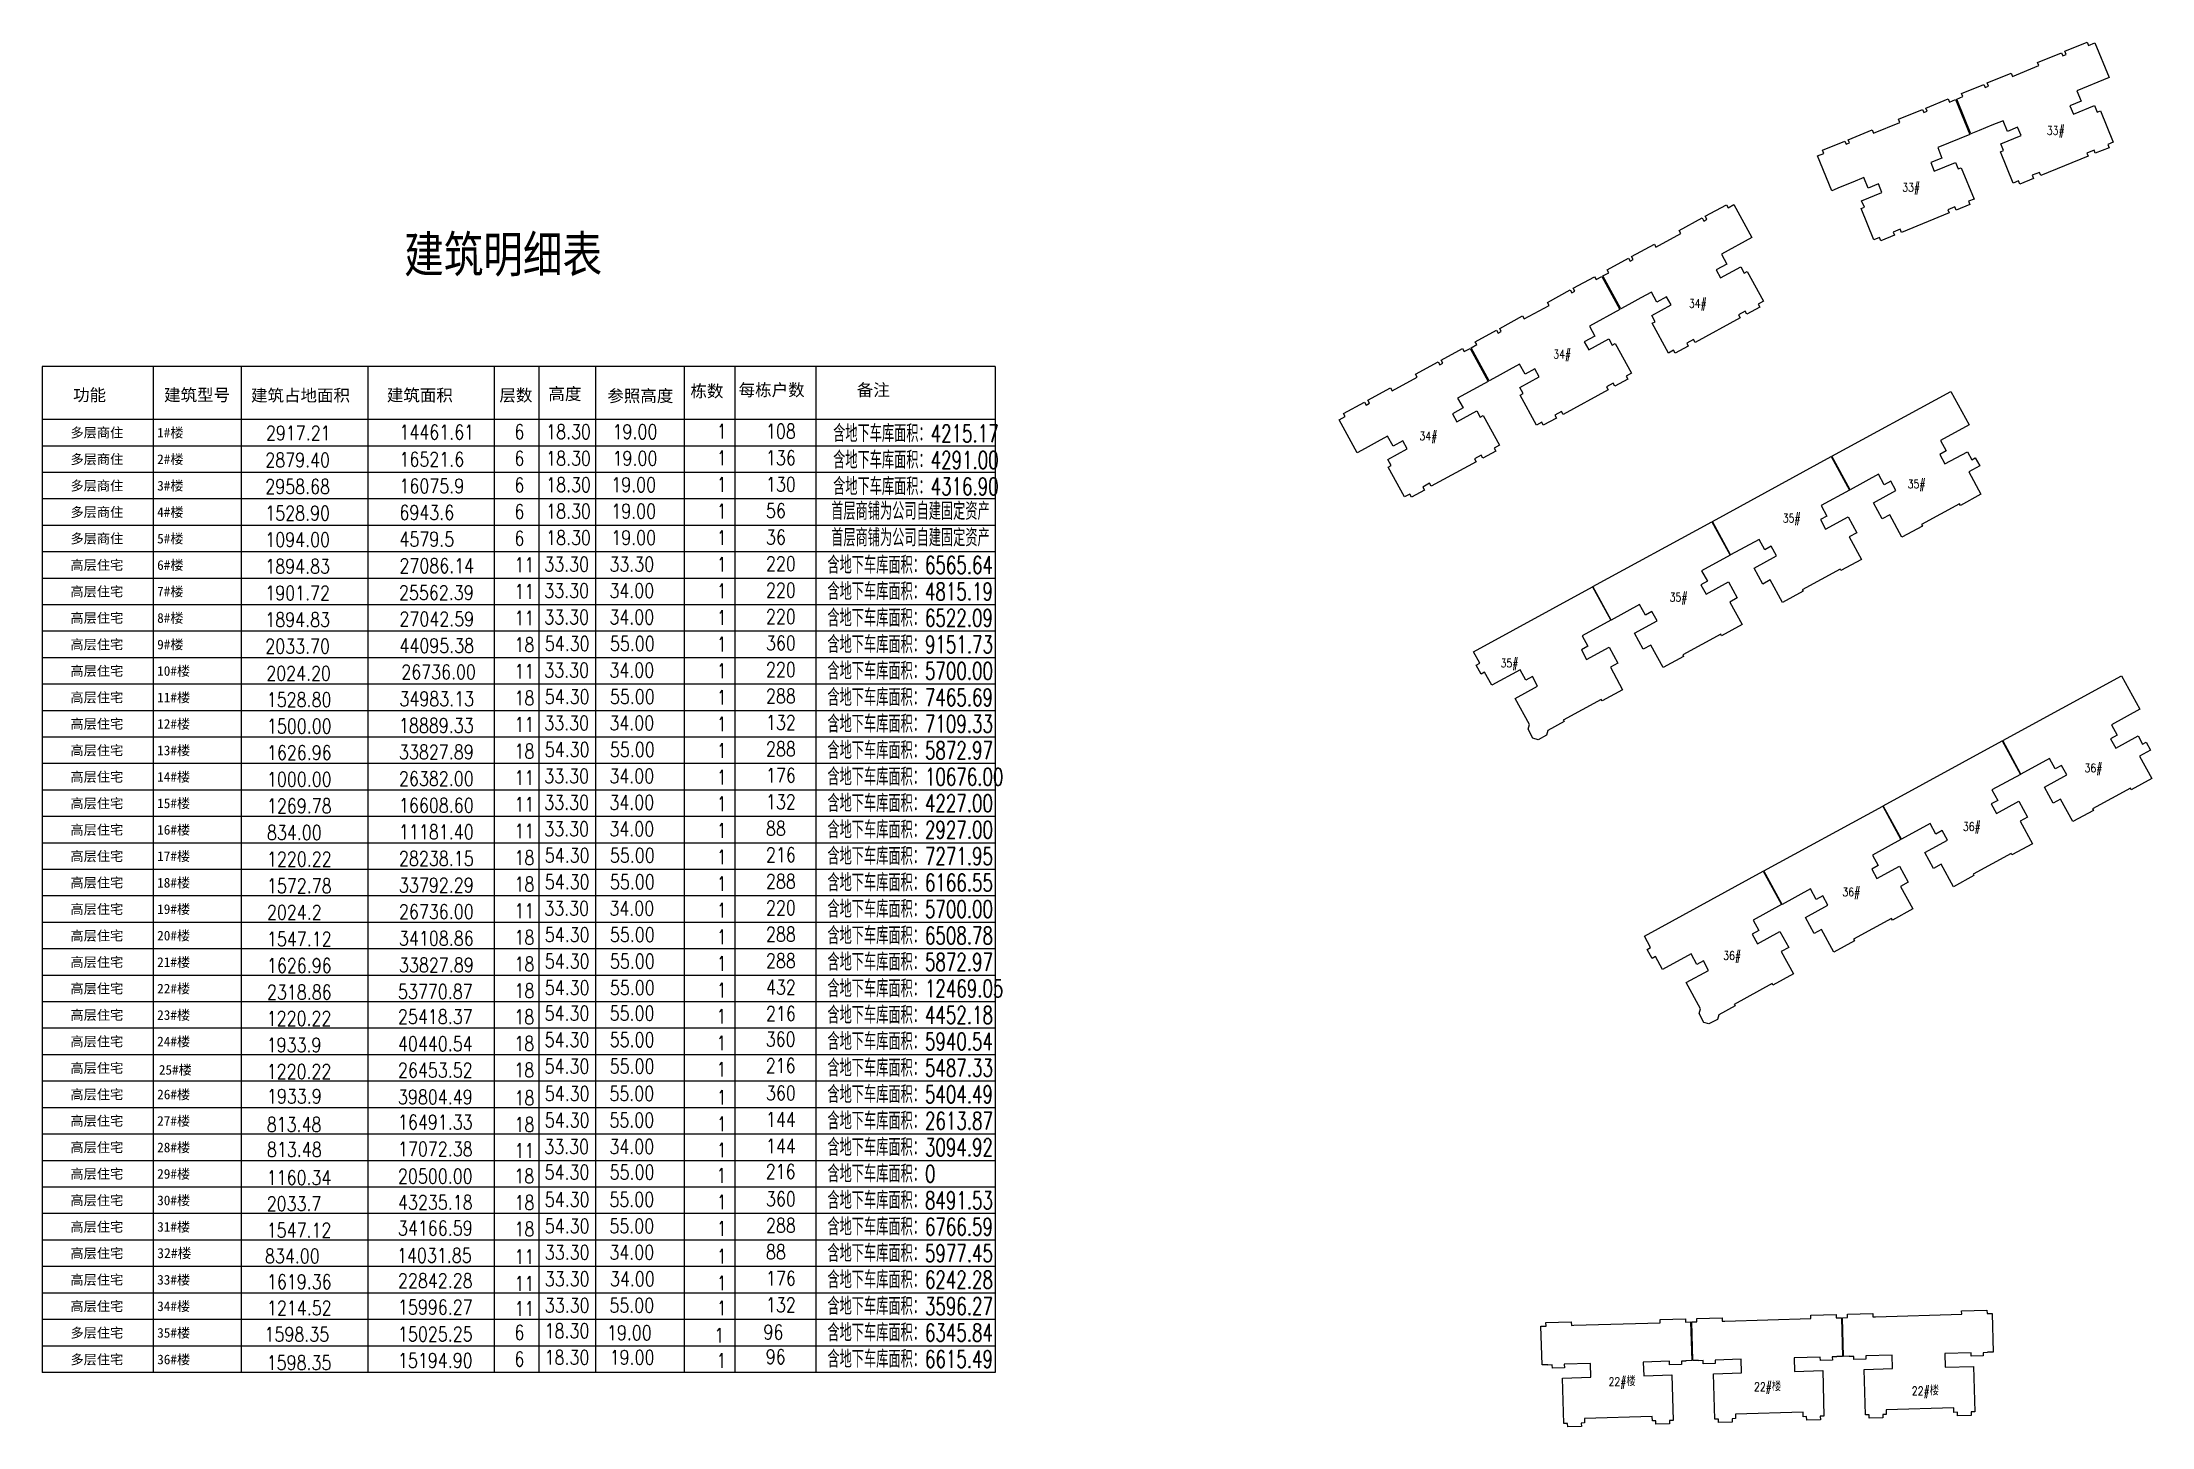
# Model space of a CAD drawing. Header units: inches. Extents: x 20 to 390, y 36 to 280.
import ezdxf

# ---------------------------------------------------------------- set-up
doc = ezdxf.new("R2010")
doc.units = ezdxf.units.IN
doc.header["$MEASUREMENT"] = 0
doc.layers.add('TEXT', color=2, linetype='Continuous', lineweight=25)
doc.layers.add('建筑型号', color=2, linetype='Continuous', lineweight=18)
doc.layers.add('外墙', color=42, linetype='Continuous')
doc.styles.add('-黑体', font='simhei.ttf', dxfattribs={"width": 0.8})
doc.styles.add('_HZTXT', font='txt.shx', dxfattribs={"width": 0.8, "bigfont": 'hztxt.shx'})
doc.styles.add('HZ', font='simplex.shx', dxfattribs={"width": 0.7, "bigfont": 'hztxt.shx'})
doc.styles.add('ST', font='', dxfattribs={"width": 0.8})
doc.styles.get('ST').set_extended_font_data('SimSun')

msp = doc.modelspace()

# ---------------------------------------------------------------- linework, layer by layer
at = {"layer": 'TEXT', "color": 123}
for p, q in [((187.23, 222.74), (19.85, 222.74)), ((19.85, 222.74), (19.85, 46.02)), ((39.34, 222.74), (39.34, 46.02)), ((54.82, 222.74), (54.82, 46.02)), ((77.04, 222.74), (77.04, 46.02)), ((99.26, 222.74), (99.26, 46.02)), ((107.09, 222.74), (107.09, 46.02)), ((117.05, 222.74), (117.05, 46.02)), ((132.6, 222.74), (132.6, 46.02)), ((141.51, 222.74), (141.51, 46.02)), ((155.74, 222.74), (155.74, 46.02)), ((187.23, 222.74), (187.23, 46.02)), ((187.23, 213.43), (19.85, 213.43)), ((187.23, 213.43), (19.85, 213.43)), ((187.23, 208.77), (19.85, 208.77)), ((187.23, 208.77), (19.85, 208.77)), ((187.23, 204.12), (19.85, 204.12)), ((187.23, 199.47), (19.85, 199.47)), ((187.23, 199.47), (19.85, 199.47)), ((187.23, 194.82), (19.85, 194.82)), ((187.23, 194.82), (19.85, 194.82)), ((187.23, 190.17), (19.85, 190.17)), ((187.23, 190.17), (19.85, 190.17)), ((187.23, 185.52), (19.85, 185.52)), ((187.23, 180.88), (19.85, 180.88)), ((187.23, 176.23), (19.85, 176.23)), ((187.23, 171.56), (19.85, 171.56)), ((187.23, 171.56), (19.85, 171.56)), ((187.23, 171.56), (19.85, 171.56)), ((187.23, 166.91), (19.85, 166.91)), ((187.23, 162.27), (19.85, 162.27)), ((187.23, 157.62), (19.85, 157.62)), ((187.23, 152.97), (19.85, 152.97)), ((187.23, 148.32), (19.85, 148.32)), ((187.23, 143.67), (19.85, 143.67)), ((187.23, 139.02), (19.85, 139.02)), ((187.23, 134.37), (19.85, 134.37)), ((187.23, 129.72), (19.85, 129.72)), ((187.23, 129.72), (19.85, 129.72)), ((187.23, 129.72), (19.85, 129.72)), ((187.23, 125.08), (19.85, 125.08)), ((187.23, 125.07), (19.85, 125.07)), ((187.23, 120.42), (19.85, 120.42)), ((187.23, 115.77), (19.85, 115.77)), ((187.23, 115.77), (19.85, 115.77)), ((187.23, 115.77), (19.85, 115.77)), ((187.23, 115.77), (19.85, 115.77)), ((187.23, 115.77), (19.85, 115.77)), ((187.23, 111.12), (19.85, 111.12)), ((187.23, 106.47), (19.85, 106.47)), ((187.23, 101.82), (19.85, 101.82)), ((187.23, 97.17), (19.85, 97.17)), ((187.23, 92.53), (19.85, 92.53)), ((187.23, 87.86), (19.85, 87.86)), ((187.23, 87.86), (19.85, 87.86)), ((187.23, 83.21), (19.85, 83.21)), ((187.23, 78.56), (19.85, 78.56)), ((187.23, 73.92), (19.85, 73.92)), ((187.23, 73.92), (19.85, 73.92)), ((187.23, 69.27), (19.85, 69.27)), ((187.23, 64.62), (19.85, 64.62)), ((187.23, 59.97), (19.85, 59.97)), ((187.23, 55.29), (19.85, 55.29)), ((187.23, 50.62), (19.85, 50.62)), ((187.23, 46.02), (19.85, 46.02)), ((187.23, 46.02), (19.85, 46.02))]:
    msp.add_line(p, q, dxfattribs=at)
at = {"layer": '外墙', "color": 2, "ltscale": 0.1}
for points in [[(356.17, 269.71), (357.26, 270.15), (357.03, 270.7), (360.96, 272.31), (361.19, 271.75), (361.77, 271.99), (361.54, 272.55), (365.76, 274.27), (365.98, 273.71), (370.61, 275.6), (370.38, 276.15), (374.6, 277.87), (374.82, 277.32), (375.4, 277.55), (375.18, 278.11), (379.11, 279.71), (379.34, 279.16), (380.43, 279.6), (382.92, 273.49), (377.27, 271.19), (378.03, 269.34), (376.06, 268.53), (376.66, 267.05), (380.39, 268.57), (380.86, 267.41), (381.42, 267.64), (383.67, 262.13), (382.69, 261.74), (382.92, 261.18), (380.51, 260.2), (380.29, 260.75), (379.04, 260.24), (379.26, 259.69), (370.93, 256.29), (370.7, 256.84), (369.45, 256.33), (369.68, 255.78), (367.27, 254.8), (367.05, 255.35), (366.07, 254.95), (363.83, 260.46), (364.38, 260.69), (363.91, 261.85), (367.47, 263.3), (366.87, 264.78), (365.06, 264.05), (364.31, 265.9), (362.36, 265.11), (360.14, 264.2), (358.66, 263.59)], [(339.47, 251.87), (343.03, 253.33), (342.43, 254.81), (340.62, 254.07), (339.86, 255.93), (337.92, 255.13), (335.7, 254.23), (334.22, 253.62), (331.72, 259.73), (332.81, 260.18), (332.58, 260.73), (336.52, 262.34), (336.75, 261.78), (337.33, 262.02), (337.1, 262.57), (341.31, 264.29), (341.54, 263.74), (346.17, 265.63), (345.94, 266.18), (350.15, 267.9), (350.38, 267.34), (350.96, 267.58), (350.73, 268.14), (354.67, 269.74), (354.89, 269.19), (355.98, 269.63), (358.48, 263.52), (352.83, 261.21), (353.58, 259.36), (351.62, 258.56), (352.22, 257.08), (355.95, 258.6), (356.42, 257.44), (356.97, 257.67), (359.22, 252.16), (358.25, 251.76), (358.48, 251.21), (356.07, 250.22), (355.84, 250.78), (354.59, 250.27), (354.82, 249.71), (346.49, 246.31), (346.26, 246.87), (345.01, 246.36), (345.24, 245.81), (342.83, 244.82), (342.6, 245.38), (341.63, 244.98), (339.38, 250.49), (339.94, 250.72)], [(313.93, 239.71), (314.69, 238.31), (318.23, 240.23), (318.83, 239.14), (319.35, 239.42), (322.2, 234.2), (321.28, 233.7), (321.57, 233.17), (319.28, 231.93), (319, 232.45), (317.81, 231.81), (318.1, 231.28), (310.2, 226.97), (309.91, 227.5), (308.73, 226.85), (309.01, 226.33), (306.73, 225.08), (306.44, 225.61), (305.52, 225.1), (302.67, 230.33), (303.2, 230.61), (302.6, 231.71), (305.98, 233.56), (305.21, 234.96), (303.5, 234.03), (302.54, 235.78), (300.7, 234.78), (298.59, 233.63), (297.19, 232.86), (294.03, 238.66), (295.06, 239.22), (294.77, 239.74), (298.5, 241.78), (298.79, 241.25), (299.34, 241.55), (299.05, 242.08), (303.05, 244.26), (303.34, 243.73), (307.72, 246.13), (307.44, 246.65), (311.43, 248.83), (311.72, 248.3), (312.27, 248.6), (311.98, 249.13), (315.71, 251.16), (316, 250.64), (317.03, 251.2), (320.19, 245.41), (314.84, 242.49), (315.79, 240.73)], [(293.85, 238.56), (297.01, 232.77), (291.66, 229.85), (292.62, 228.09), (290.75, 227.07), (291.52, 225.67), (295.05, 227.59), (295.65, 226.5), (296.18, 226.78), (299.02, 221.56), (298.1, 221.06), (298.39, 220.53), (296.11, 219.29), (295.82, 219.81), (294.63, 219.17), (294.92, 218.64), (287.02, 214.33), (286.73, 214.86), (285.55, 214.21), (285.84, 213.69), (283.55, 212.44), (283.27, 212.97), (282.34, 212.46), (279.5, 217.69), (280.02, 217.97), (279.42, 219.07), (282.8, 220.91), (282.04, 222.32), (280.33, 221.39), (279.37, 223.14), (277.52, 222.14), (275.42, 220.99), (274.01, 220.22), (270.85, 226.02), (271.88, 226.58), (271.6, 227.1), (275.33, 229.14), (275.62, 228.61), (276.16, 228.91), (275.88, 229.44), (279.87, 231.62), (280.16, 231.09), (284.55, 233.48), (284.26, 234.01), (288.26, 236.19), (288.54, 235.66), (289.09, 235.96), (288.8, 236.49), (292.54, 238.52), (292.82, 238)], [(275.21, 207.89), (272.93, 206.65), (272.64, 207.17), (271.46, 206.53), (271.75, 206), (263.84, 201.69), (263.56, 202.22), (262.37, 201.57), (262.66, 201.04), (260.38, 199.8), (260.09, 200.33), (259.17, 199.82), (256.32, 205.05), (256.84, 205.33), (256.25, 206.43), (259.63, 208.27), (258.86, 209.68), (257.15, 208.75), (256.19, 210.5), (254.35, 209.5), (252.24, 208.35), (250.84, 207.58), (247.68, 213.37), (248.71, 213.94), (248.42, 214.46), (252.15, 216.5), (252.44, 215.97), (252.99, 216.27), (252.7, 216.8), (256.69, 218.98), (256.98, 218.45), (261.37, 220.84), (261.08, 221.37), (265.08, 223.55), (265.37, 223.02), (265.91, 223.32), (265.63, 223.85), (269.36, 225.88), (269.65, 225.36), (270.68, 225.92), (273.84, 220.13), (268.48, 217.2), (269.44, 215.45), (267.57, 214.43), (268.34, 213.03), (271.87, 214.95), (272.47, 213.86), (273, 214.14), (275.85, 208.92), (274.93, 208.42)], [(334.23, 206.97), (355.12, 218.36), (358.33, 212.48), (353.33, 209.75), (354.33, 207.91), (353.19, 207.29), (354.1, 205.62), (358.05, 207.77), (358.82, 206.37), (359.43, 206.7), (360.2, 205.3), (358.27, 204.24), (360.42, 200.29), (356.82, 198.33), (356.68, 198.59), (350, 194.96), (350.15, 194.69), (346.55, 192.73), (344.39, 196.68), (343.08, 195.96), (341.55, 198.77), (345.5, 200.93), (344.59, 202.59), (343.44, 201.97), (342.44, 203.81), (337.44, 201.09)], [(313.24, 195.52), (334.14, 206.92), (337.35, 201.04), (332.34, 198.31), (333.35, 196.46), (332.21, 195.84), (333.12, 194.17), (337.07, 196.33), (338.6, 193.52), (337.28, 192.8), (339.44, 188.85), (335.84, 186.89), (335.69, 187.15), (329.02, 183.51), (329.17, 183.25), (325.57, 181.29), (323.41, 185.24), (322.1, 184.52), (320.56, 187.33), (324.51, 189.48), (323.6, 191.15), (322.46, 190.53), (321.46, 192.37), (316.45, 189.64)], [(292.26, 184.08), (313.16, 195.48), (316.37, 189.59), (311.36, 186.86), (312.37, 185.02), (311.23, 184.4), (312.13, 182.73), (316.09, 184.89), (317.62, 182.08), (316.3, 181.36), (318.46, 177.41), (314.86, 175.44), (314.71, 175.71), (308.04, 172.07), (308.18, 171.81), (304.58, 169.84), (302.43, 173.79), (301.11, 173.07), (299.58, 175.88), (303.53, 178.04), (302.62, 179.71), (301.48, 179.08), (300.47, 180.93), (295.47, 178.2)], [(271.28, 172.64), (292.17, 184.03), (295.38, 178.15), (290.38, 175.42), (291.38, 173.58), (290.24, 172.96), (291.15, 171.29), (295.1, 173.44), (296.64, 170.63), (295.32, 169.91), (297.47, 165.96), (293.87, 164), (293.73, 164.26), (287.06, 160.63), (287.2, 160.36), (284.34, 158.8), (284.1, 157.99), (282.62, 157.18), (281.73, 157.44), (280.88, 159.01), (281.12, 159.82), (278.6, 164.44), (282.55, 166.6), (281.64, 168.26), (280.5, 167.64), (279.49, 169.48), (274.49, 166.76), (273.24, 169.04), (272.63, 168.7), (271.77, 170.28), (272.38, 170.62)], [(384.35, 157.96), (383.21, 157.34), (384.12, 155.67), (388.07, 157.83), (388.83, 156.42), (389.45, 156.76), (390.22, 155.35), (388.28, 154.3), (390.44, 150.35), (386.84, 148.39), (386.7, 148.65), (380.02, 145.01), (380.17, 144.75), (376.57, 142.79), (374.41, 146.74), (373.1, 146.02), (371.56, 148.83), (375.51, 150.98), (374.6, 152.65), (373.46, 152.03), (372.46, 153.87), (367.45, 151.14), (364.25, 157.02), (385.14, 168.42), (388.35, 162.54), (383.34, 159.81)], [(365.71, 137.21), (359.04, 133.57), (359.18, 133.3), (355.59, 131.34), (353.43, 135.29), (352.11, 134.57), (350.58, 137.38), (354.53, 139.54), (353.62, 141.21), (352.48, 140.58), (351.48, 142.43), (346.47, 139.7), (343.26, 145.58), (364.16, 156.98), (367.37, 151.09), (362.36, 148.36), (363.37, 146.52), (362.23, 145.9), (363.14, 144.23), (367.09, 146.39), (368.62, 143.58), (367.3, 142.86), (369.46, 138.91), (365.86, 136.94)], [(344.72, 125.75), (338.05, 122.11), (338.19, 121.85), (334.59, 119.88), (332.44, 123.84), (331.12, 123.12), (329.59, 125.93), (333.54, 128.08), (332.63, 129.75), (331.49, 129.13), (330.48, 130.97), (325.48, 128.24), (322.27, 134.12), (343.17, 145.52), (346.37, 139.64), (341.37, 136.91), (342.37, 135.06), (341.23, 134.44), (342.14, 132.77), (346.09, 134.93), (347.63, 132.12), (346.31, 131.4), (348.46, 127.45), (344.86, 125.49)], [(323.75, 114.32), (317.08, 110.68), (317.22, 110.42), (314.36, 108.86), (314.12, 108.04), (312.64, 107.24), (311.75, 107.5), (310.9, 109.07), (311.13, 109.88), (308.62, 114.5), (312.57, 116.65), (311.66, 118.32), (310.52, 117.7), (309.51, 119.54), (304.51, 116.81), (303.26, 119.09), (302.65, 118.76), (301.79, 120.34), (302.4, 120.67), (301.3, 122.69), (322.19, 134.09), (325.4, 128.21), (320.4, 125.48), (321.4, 123.63), (320.26, 123.01), (321.17, 121.34), (325.12, 123.5), (326.65, 120.69), (325.34, 119.97), (327.49, 116.02), (323.89, 114.06)], [(313.71, 48.2), (313.73, 47.6), (311.63, 47.54), (311.61, 48.09), (310.81, 48.07), (310.81, 48.12), (309.81, 48.09), (309.62, 54.89), (310.52, 54.92), (310.5, 55.52), (314.95, 55.64), (314.97, 55.04), (315.42, 55.05), (330.56, 55.48), (330.54, 56.08), (334.99, 56.21), (335.01, 55.61), (335.91, 55.64), (336.1, 48.84), (335.1, 48.81), (335.1, 48.76), (334.3, 48.74), (334.32, 48.19), (332.22, 48.13), (332.2, 48.73), (327.6, 48.6), (327.67, 46.2), (332.62, 46.34), (332.85, 38.34), (332.2, 38.32), (332.21, 37.72), (329.81, 37.66), (329.8, 38.26), (329.2, 38.24), (329.18, 39.04), (317.28, 38.7), (317.3, 37.9), (316.7, 37.88), (316.72, 37.28), (314.32, 37.22), (314.3, 37.82), (313.65, 37.8), (313.43, 45.79), (318.38, 45.93), (318.31, 48.33)], [(344.8, 49.08), (340.2, 48.95), (340.22, 48.35), (338.12, 48.3), (338.1, 48.84), (337.3, 48.82), (337.3, 48.87), (336.3, 48.84), (336.11, 55.64), (337.01, 55.67), (336.99, 56.27), (341.44, 56.39), (341.46, 55.79), (341.91, 55.81), (357.05, 56.23), (357.03, 56.83), (361.48, 56.96), (361.5, 56.36), (362.4, 56.39), (362.59, 49.59), (361.59, 49.56), (361.59, 49.51), (360.79, 49.49), (360.81, 48.94), (358.71, 48.88), (358.69, 49.48), (354.09, 49.35), (354.16, 46.95), (359.11, 47.09), (359.34, 39.09), (358.69, 39.07), (358.7, 38.47), (356.3, 38.41), (356.29, 39.01), (355.69, 38.99), (355.66, 39.79), (343.77, 39.45), (343.79, 38.65), (343.19, 38.63), (343.21, 38.04), (340.81, 37.97), (340.79, 38.57), (340.14, 38.55), (339.92, 46.55), (344.87, 46.69)], [(287.22, 47.45), (287.24, 46.85), (285.14, 46.79), (285.12, 47.34), (284.32, 47.32), (284.32, 47.37), (283.32, 47.34), (283.13, 54.14), (284.03, 54.17), (284.01, 54.77), (288.46, 54.89), (288.48, 54.29), (288.93, 54.3), (304.07, 54.73), (304.05, 55.33), (308.5, 55.46), (308.52, 54.86), (309.42, 54.88), (309.61, 48.09), (308.61, 48.06), (308.61, 48.01), (307.81, 47.99), (307.83, 47.44), (305.73, 47.38), (305.71, 47.98), (301.11, 47.85), (301.18, 45.45), (306.13, 45.59), (306.36, 37.59), (305.71, 37.57), (305.72, 36.97), (303.33, 36.91), (303.31, 37.5), (302.71, 37.49), (302.69, 38.29), (290.79, 37.95), (290.81, 37.15), (290.21, 37.13), (290.23, 36.53), (287.83, 36.47), (287.81, 37.07), (287.17, 37.05), (286.94, 45.04), (291.89, 45.18), (291.82, 47.58)]]:
    msp.add_lwpolyline(points, close=True, dxfattribs=at)

# ---------------------------------------------------------------- texts
at = {"layer": 'TEXT', "color": 123, "width": 0.8}
for s, height, rotation, style, p in [('建筑明细表', 6.375, 0.0534, 'ST', (83.43, 239.26)), ('6', 2.55, 360, 'HZ', (102.81, 209.99)), ('18.30', 2.55, 360, 'HZ', (108.38, 210)), ('19.00', 2.55, 360, 'HZ', (120.04, 210)), ('1', 2.55, 360, 'HZ', (138.34, 210.09)), ('18.30', 2.55, 360, 'HZ', (108.38, 205.33)), ('19.00', 2.55, 360, 'HZ', (120.04, 205.33)), ('18.30', 2.55, 360, 'HZ', (108.38, 200.69)), ('19.00', 2.55, 360, 'HZ', (119.82, 200.69)), ('18.30', 2.55, 360, 'HZ', (108.38, 196.04)), ('19.00', 2.55, 360, 'HZ', (119.82, 196.04)), ('18.30', 2.55, 360, 'HZ', (108.38, 191.39)), ('19.00', 2.55, 360, 'HZ', (119.82, 191.39)), ('33.30', 2.55, 360, 'HZ', (108.05, 186.73)), ('33.30', 2.55, 360, 'HZ', (119.49, 186.73)), ('33.30', 2.55, 360, 'HZ', (108.05, 182.09)), ('34.00', 2.55, 360, 'HZ', (119.49, 182.09)), ('33.30', 2.55, 360, 'HZ', (108.05, 177.44)), ('34.00', 2.55, 360, 'HZ', (119.49, 177.44)), ('54.30', 2.55, 360, 'HZ', (108.14, 172.79)), ('55.00', 2.55, 360, 'HZ', (119.58, 172.79)), ('33.30', 2.55, 360, 'HZ', (108.05, 168.12)), ('34.00', 2.55, 360, 'HZ', (119.49, 168.12)), ('54.30', 2.55, 360, 'HZ', (108.14, 163.47)), ('55.00', 2.55, 360, 'HZ', (119.58, 163.47)), ('33.30', 2.55, 360, 'HZ', (108.05, 158.83)), ('34.00', 2.55, 360, 'HZ', (119.49, 158.83)), ('54.30', 2.55, 360, 'HZ', (108.14, 154.18)), ('55.00', 2.55, 360, 'HZ', (119.58, 154.18)), ('33.30', 2.55, 360, 'HZ', (108.05, 149.53)), ('34.00', 2.55, 360, 'HZ', (119.49, 149.53)), ('33.30', 2.55, 360, 'HZ', (108.05, 144.88)), ('34.00', 2.55, 360, 'HZ', (119.49, 144.88)), ('33.30', 2.55, 360, 'HZ', (108.05, 140.23)), ('34.00', 2.55, 360, 'HZ', (119.49, 140.23)), ('54.30', 2.55, 360, 'HZ', (108.14, 135.58)), ('55.00', 2.55, 360, 'HZ', (119.58, 135.58)), ('54.30', 2.55, 360, 'HZ', (108.14, 130.93)), ('55.00', 2.55, 360, 'HZ', (119.58, 130.93)), ('33.30', 2.55, 360, 'HZ', (108.05, 126.28)), ('34.00', 2.55, 360, 'HZ', (119.49, 126.28)), ('54.30', 2.55, 360, 'HZ', (108.14, 121.64)), ('55.00', 2.55, 360, 'HZ', (119.58, 121.64)), ('54.30', 2.55, 360, 'HZ', (108.14, 116.98)), ('55.00', 2.55, 360, 'HZ', (119.58, 116.98)), ('54.30', 2.55, 360, 'HZ', (108.14, 112.33)), ('55.00', 2.55, 360, 'HZ', (119.58, 112.33)), ('54.30', 2.55, 360, 'HZ', (108.1, 107.85)), ('55.00', 2.55, 360, 'HZ', (119.54, 107.85)), ('54.30', 2.55, 360, 'HZ', (108.1, 103.19)), ('55.00', 2.55, 360, 'HZ', (119.54, 103.19)), ('54.30', 2.55, 360, 'HZ', (108.1, 98.54)), ('55.00', 2.55, 360, 'HZ', (119.54, 98.54)), ('54.30', 2.55, 360, 'HZ', (108.14, 93.74)), ('55.00', 2.55, 360, 'HZ', (119.49, 93.74)), ('54.30', 2.55, 360, 'HZ', (108.14, 89.07)), ('55.00', 2.55, 360, 'HZ', (119.49, 89.07)), ('33.30', 2.55, 360, 'HZ', (108.05, 84.42)), ('34.00', 2.55, 360, 'HZ', (119.49, 84.42)), ('54.30', 2.55, 360, 'HZ', (108.1, 79.93)), ('55.00', 2.55, 360, 'HZ', (119.54, 79.93)), ('54.30', 2.55, 360, 'HZ', (108.14, 75.13)), ('55.00', 2.55, 360, 'HZ', (119.49, 75.13)), ('54.30', 2.55, 360, 'HZ', (108.14, 70.48)), ('55.00', 2.55, 360, 'HZ', (119.49, 70.48)), ('33.30', 2.55, 360, 'HZ', (108.14, 65.83)), ('34.00', 2.55, 360, 'HZ', (119.49, 65.83)), ('33.30', 2.55, 360, 'HZ', (108.14, 61.18)), ('34.00', 2.55, 360, 'HZ', (119.58, 61.18)), ('33.30', 2.55, 360, 'HZ', (108.14, 56.53)), ('55.00', 2.55, 360, 'HZ', (119.49, 56.53)), ('18.30', 2.55, 360, 'HZ', (108.1, 52.06)), ('19.00', 2.55, 360, 'HZ', (119.06, 51.71)), ('18.30', 2.55, 360, 'HZ', (108.1, 47.39)), ('19.00', 2.55, 360, 'HZ', (119.54, 47.39))]:
    msp.add_text(s, height=height, rotation=rotation, dxfattribs=dict(at, style=style)).set_placement(p)
at = {"layer": 'TEXT', "color": 123, "style": '-黑体'}
for s, height, p in [('功能', 2.125, (25.27, 216.68)), ('建筑型号', 2.125, (41.26, 216.68)), ('建筑占地面积', 2.125, (56.53, 216.61)), ('建筑面积', 2.125, (80.39, 216.64)), ('层数', 2.125, (100.17, 216.63)), ('高度', 2.125, (108.77, 216.87)), ('参照高度', 2.125, (119.12, 216.52)), ('栋数', 2.125, (133.72, 217.36)), ('每栋户数', 2.125, (142.19, 217.56)), ('备注', 2.125, (162.95, 217.56)), ('多层商住', 1.7, (24.82, 210.27)), ('1#楼', 1.7, (40.05, 210.27)), ('多层商住', 1.7, (24.82, 205.6)), ('2#楼', 1.7, (40.05, 205.6)), ('多层商住', 1.7, (24.82, 200.95)), ('3#楼', 1.7, (40.05, 200.95)), ('多层商住', 1.7, (24.82, 196.31)), ('4#楼', 1.7, (40.05, 196.31)), ('多层商住', 1.7, (24.82, 191.66)), ('5#楼', 1.7, (40.05, 191.66)), ('高层住宅', 1.7, (24.82, 187.01)), ('6#楼', 1.7, (40.05, 187.01)), ('高层住宅', 1.7, (24.82, 182.36)), ('7#楼', 1.7, (40.05, 182.36)), ('高层住宅', 1.7, (24.82, 177.71)), ('8#楼', 1.7, (40.05, 177.71)), ('高层住宅', 1.7, (24.82, 173.06)), ('9#楼', 1.7, (40.05, 173.05)), ('高层住宅', 1.7, (24.82, 168.4)), ('10#楼', 1.7, (40.05, 168.4)), ('高层住宅', 1.7, (24.82, 163.75)), ('11#楼', 1.7, (40.05, 163.75)), ('高层住宅', 1.7, (24.82, 159.1)), ('12#楼', 1.7, (40.05, 159.1)), ('高层住宅', 1.7, (24.82, 154.45)), ('13#楼', 1.7, (40.05, 154.45)), ('高层住宅', 1.7, (24.82, 149.8)), ('14#楼', 1.7, (40.05, 149.8)), ('高层住宅', 1.7, (24.82, 145.14)), ('15#楼', 1.7, (40.05, 145.15)), ('高层住宅', 1.7, (24.82, 140.5)), ('16#楼', 1.7, (40.05, 140.5)), ('高层住宅', 1.7, (24.82, 135.86)), ('17#楼', 1.7, (40.05, 135.86)), ('高层住宅', 1.7, (24.82, 131.21)), ('18#楼', 1.7, (40.05, 131.21)), ('高层住宅', 1.7, (24.82, 126.56)), ('19#楼', 1.7, (40.05, 126.56)), ('高层住宅', 1.7, (24.82, 121.89)), ('20#楼', 1.7, (40.05, 121.91)), ('高层住宅', 1.7, (24.82, 117.25)), ('21#楼', 1.7, (40.05, 117.25)), ('高层住宅', 1.7, (24.82, 112.6)), ('22#楼', 1.7, (40.05, 112.6)), ('高层住宅', 1.7, (24.82, 107.96)), ('23#楼', 1.7, (40.05, 107.96)), ('高层住宅', 1.7, (24.82, 103.31)), ('24#楼', 1.7, (40.05, 103.31)), ('高层住宅', 1.7, (24.82, 98.64)), ('25#楼', 1.7, (40.35, 98.33)), ('高层住宅', 1.7, (24.82, 94.01)), ('26#楼', 1.7, (40.05, 94.01)), ('高层住宅', 1.7, (24.82, 89.36)), ('27#楼', 1.7, (40.05, 89.36)), ('高层住宅', 1.7, (24.82, 84.71)), ('28#楼', 1.7, (40.05, 84.7)), ('高层住宅', 1.7, (24.82, 80.06)), ('29#楼', 1.7, (40.05, 80.05)), ('高层住宅', 1.7, (24.82, 75.4)), ('30#楼', 1.7, (40.05, 75.4)), ('高层住宅', 1.7, (24.82, 70.75)), ('31#楼', 1.7, (40.05, 70.75)), ('高层住宅', 1.7, (24.82, 66.1)), ('32#楼', 1.763, (40.05, 66.1)), ('高层住宅', 1.7, (24.82, 61.45)), ('33#楼', 1.7, (40.05, 61.45)), ('高层住宅', 1.7, (24.82, 56.8)), ('34#楼', 1.7, (40.05, 56.8)), ('多层住宅', 1.7, (24.82, 52.13)), ('35#楼', 1.7, (40.05, 52.13)), ('多层住宅', 1.7, (24.82, 47.45)), ('36#楼', 1.7, (40.05, 47.45))]:
    msp.add_text(s, height=height, rotation=360, dxfattribs=at).set_placement(p)
at = {"layer": 'TEXT', "color": 6, "style": 'HZ', "width": 0.8}
for s, p in [('2917.21', (59.15, 209.77)), ('14461.61', (82.61, 209.93)), ('108', (146.99, 210.09)), ('2879.40', (59.04, 205.05)), ('16521.6', (82.61, 205.16)), ('136', (146.99, 205.42)), ('2958.68', (59.04, 200.38)), ('16075.9', (82.61, 200.48)), ('130', (146.99, 200.77)), ('1528.90', (59.04, 195.7)), ('6943.6', (82.61, 195.81)), ('56', (146.99, 196.13)), ('1094.00', (59.04, 191.03)), ('4579.5', (82.61, 191.13)), ('36', (146.99, 191.48)), ('27086.14', (82.61, 186.46)), ('220', (146.99, 186.83)), ('1894.83', (59.04, 186.35)), ('1901.72', (59.04, 181.68)), ('25562.39', (82.53, 181.72)), ('220', (146.99, 182.18)), ('1894.83', (59.04, 177)), ('27042.59', (82.61, 177.11)), ('220', (146.99, 177.53)), ('2033.70', (59.04, 172.33)), ('44095.38', (82.61, 172.43)), ('360', (146.99, 172.88)), ('220', (146.99, 168.23)), ('2024.20', (59.21, 167.56)), ('26736.00', (82.93, 167.8)), ('1528.80', (59.3, 162.93)), ('34983.13', (82.61, 163.08)), ('288', (146.99, 163.58)), ('1500.00', (59.33, 158.29)), ('18889.33', (82.53, 158.4)), ('132', (146.99, 158.93)), ('1626.96', (59.33, 153.62)), ('33827.89', (82.53, 153.73)), ('288', (146.99, 154.29)), ('176', (146.99, 149.64)), ('1000.00', (59.33, 148.94)), ('26382.00', (82.53, 149.05)), ('1269.78', (59.33, 144.27)), ('16608.60', (82.53, 144.38)), ('132', (146.99, 144.99)), ('834.00', (59.33, 139.59)), ('11181.40', (82.53, 139.7)), ('88', (146.99, 140.32)), ('1220.22', (59.33, 134.92)), ('28238.15', (82.53, 135.03)), ('216', (146.99, 135.68)), ('288', (146.99, 131.03)), ('1572.78', (59.33, 130.24)), ('33792.29', (82.53, 130.35)), ('2024.2', (59.33, 125.57)), ('26736.00', (82.53, 125.68)), ('220', (146.99, 126.38)), ('1547.12', (59.33, 120.89)), ('34108.86', (82.53, 121)), ('288', (146.99, 121.73)), ('1626.96', (59.33, 116.22)), ('33827.89', (82.53, 116.33)), ('288', (146.99, 117.08)), ('432', (146.99, 112.43)), ('2318.86', (59.33, 111.54)), ('53770.87', (82.35, 111.65)), ('1220.22', (59.29, 106.93)), ('25418.37', (82.35, 107.25)), ('216', (146.99, 107.79)), ('1933.9', (59.29, 102.26)), ('40440.54', (82.35, 102.48)), ('360', (146.95, 103.3)), ('1220.22', (59.29, 97.61)), ('26453.52', (82.35, 97.84)), ('216', (146.95, 98.65)), ('360', (146.99, 93.83)), ('1933.9', (59.33, 93.26)), ('39804.49', (82.35, 93.13)), ('813.48', (59.29, 88.3)), ('16491.33', (82.35, 88.71)), ('144', (146.99, 89.18)), ('813.48', (59.33, 83.92)), ('17072.38', (82.35, 84)), ('144', (146.99, 84.53)), ('20500.00', (82.35, 79.22)), ('216', (146.95, 80.04)), ('1160.34', (59.29, 78.97)), ('2033.7', (59.29, 74.38)), ('43235.18', (82.35, 74.62)), ('360', (146.99, 75.23)), ('1547.12', (59.29, 69.73)), ('34166.59', (82.35, 70.09)), ('288', (146.99, 70.59)), ('834.00', (58.99, 65.19)), ('14031.85', (82.19, 65.3)), ('88', (146.99, 65.92)), ('1619.36', (59.33, 60.67)), ('22842.28', (82.35, 60.87)), ('176', (146.99, 61.27)), ('1214.52', (59.33, 56.07)), ('15996.27', (82.35, 56.21)), ('132', (146.99, 56.62)), ('1598.35', (58.9, 51.45)), ('15025.25', (82.35, 51.48)), ('96', (146.56, 51.82)), ('1598.35', (59.29, 46.46)), ('15194.90', (82.35, 46.84)), ('96', (146.95, 47.5))]:
    msp.add_text(s, height=2.55, rotation=360, dxfattribs=at).set_placement(p)
at = {"layer": 'TEXT', "style": 'HZ', "width": 0.7}
for s, p in [('含地下车库面积：4215.17', (158.79, 209.45)), ('含地下车库面积：4291.00', (158.79, 204.79)), ('含地下车库面积：4316.90', (158.79, 200.14)), ('首层商铺为公司自建固定资产', (158.45, 195.79)), ('首层商铺为公司自建固定资产', (158.45, 191.14)), ('含地下车库面积：6565.64', (157.79, 186.34)), ('含地下车库面积：4815.19', (157.79, 181.69)), ('含地下车库面积：6522.09', (157.79, 177.04)), ('含地下车库面积：9151.73', (157.79, 172.38)), ('含地下车库面积：5700.00', (157.79, 167.73)), ('含地下车库面积：7465.69', (157.79, 163.08)), ('含地下车库面积：7109.33', (157.79, 158.43)), ('含地下车库面积：5872.97', (157.79, 153.78)), ('含地下车库面积：10676.00', (157.79, 149.13)), ('含地下车库面积：4227.00', (157.79, 144.48)), ('含地下车库面积：2927.00', (157.79, 139.83)), ('含地下车库面积：7271.95', (157.79, 135.19)), ('含地下车库面积：6166.55', (157.79, 130.54)), ('含地下车库面积：5700.00', (157.79, 125.89)), ('含地下车库面积：6508.78', (157.79, 121.24)), ('含地下车库面积：5872.97', (157.79, 116.59)), ('含地下车库面积：12469.05', (157.79, 111.93)), ('含地下车库面积：4452.18', (157.79, 107.28)), ('含地下车库面积：5940.54', (157.79, 102.64)), ('含地下车库面积：5487.33', (157.79, 97.99)), ('含地下车库面积：5404.49', (157.79, 93.34)), ('含地下车库面积：2613.87', (157.79, 88.69)), ('含地下车库面积：3094.92', (157.79, 84.04)), ('含地下车库面积：0', (157.79, 79.39)), ('含地下车库面积：8491.53', (157.79, 74.73)), ('含地下车库面积：6766.59', (157.79, 70.08)), ('含地下车库面积：5977.45', (157.79, 65.43)), ('含地下车库面积：6242.28', (157.79, 60.78)), ('含地下车库面积：3596.27', (157.79, 56.13)), ('含地下车库面积：6345.84', (157.79, 51.48)), ('含地下车库面积：6615.49', (157.79, 46.84))]:
    msp.add_text(s, height=3.06, dxfattribs=at).set_placement(p)
at = {"layer": 'TEXT', "color": 123, "style": 'HZ', "oblique": 360, "width": 0.8}
for s, p in [('6', (102.81, 205.32)), ('1', (138.34, 205.41)), ('6', (102.81, 200.64)), ('1', (138.34, 200.74)), ('6', (102.81, 195.97)), ('1', (138.34, 196.06)), ('6', (102.81, 191.29)), ('1', (138.34, 191.39)), ('11', (102.81, 186.62)), ('1', (138.34, 186.71)), ('11', (102.81, 181.94)), ('1', (138.34, 182.04)), ('11', (102.81, 177.27)), ('1', (138.34, 177.36)), ('18', (102.81, 172.59)), ('1', (138.34, 172.69)), ('1', (138.34, 168.01)), ('11', (102.81, 167.92)), ('18', (102.81, 163.24)), ('1', (138.34, 163.34)), ('11', (102.81, 158.57)), ('1', (138.34, 158.66)), ('18', (102.81, 153.89)), ('1', (138.34, 153.99)), ('11', (102.81, 149.22)), ('1', (138.34, 149.31)), ('11', (102.81, 144.54)), ('1', (138.34, 144.64)), ('11', (102.81, 139.87)), ('1', (138.34, 139.96)), ('18', (102.81, 135.19)), ('1', (138.34, 135.29)), ('18', (102.81, 130.52)), ('1', (138.34, 130.61)), ('11', (102.81, 125.84)), ('1', (138.34, 125.94)), ('18', (102.81, 121.17)), ('1', (138.34, 121.26)), ('18', (102.81, 116.49)), ('1', (138.34, 116.59)), ('18', (102.81, 111.82)), ('1', (138.34, 111.91)), ('18', (102.78, 107.21)), ('1', (138.3, 107.3)), ('18', (102.78, 102.53)), ('1', (138.3, 102.63)), ('18', (102.78, 97.88)), ('1', (138.3, 97.98)), ('18', (102.81, 92.98)), ('1', (138.34, 93.07)), ('18', (102.81, 88.31)), ('1', (138.34, 88.41)), ('11', (102.81, 83.72)), ('1', (138.34, 83.81)), ('18', (102.78, 79.25)), ('1', (138.3, 79.34)), ('18', (102.81, 74.59)), ('1', (138.34, 74.68)), ('18', (102.81, 69.94)), ('1', (138.34, 70.03)), ('11', (102.81, 65.07)), ('1', (138.34, 65.16)), ('1', (138.34, 60.46)), ('11', (102.81, 60.37)), ('11', (102.81, 55.96)), ('1', (138.34, 56.06)), ('6', (102.81, 51.76)), ('1', (137.91, 51.26)), ('6', (102.81, 47.09)), ('1', (138.3, 46.83))]:
    msp.add_text(s, height=2.55, rotation=360, dxfattribs=at).set_placement(p)
at = {"layer": '建筑型号', "color": 0, "style": '_HZTXT', "width": 0.8}
for s, p in [('33#', (371.99, 263.45, -0.94)), ('33#', (346.6, 253.47, -0.94)), ('34#', (309.12, 233.06, -0.94)), ('34#', (285.3, 224.15, -0.94)), ('34#', (261.79, 209.79, -0.94)), ('35#', (347.55, 201.35, -0.94)), ('35#', (325.6, 195.34, -0.94)), ('35#', (305.74, 181.45, -0.94)), ('35#', (276.04, 169.89, -0.94)), ('36#', (378.62, 151.46, -0.94)), ('36#', (357.26, 141.17, -0.94)), ('36#', (336.08, 129.67, -0.94)), ('36#', (315.15, 118.5, -0.94)), ('22#楼', (295.01, 43.65, -0.94)), ('22#楼', (320.56, 42.75, -0.94)), ('22#楼', (348.28, 42.02, -0.94))]:
    msp.add_text(s, height=1.5, dxfattribs=at).set_placement(p)

doc.saveas('drawing.dxf')
